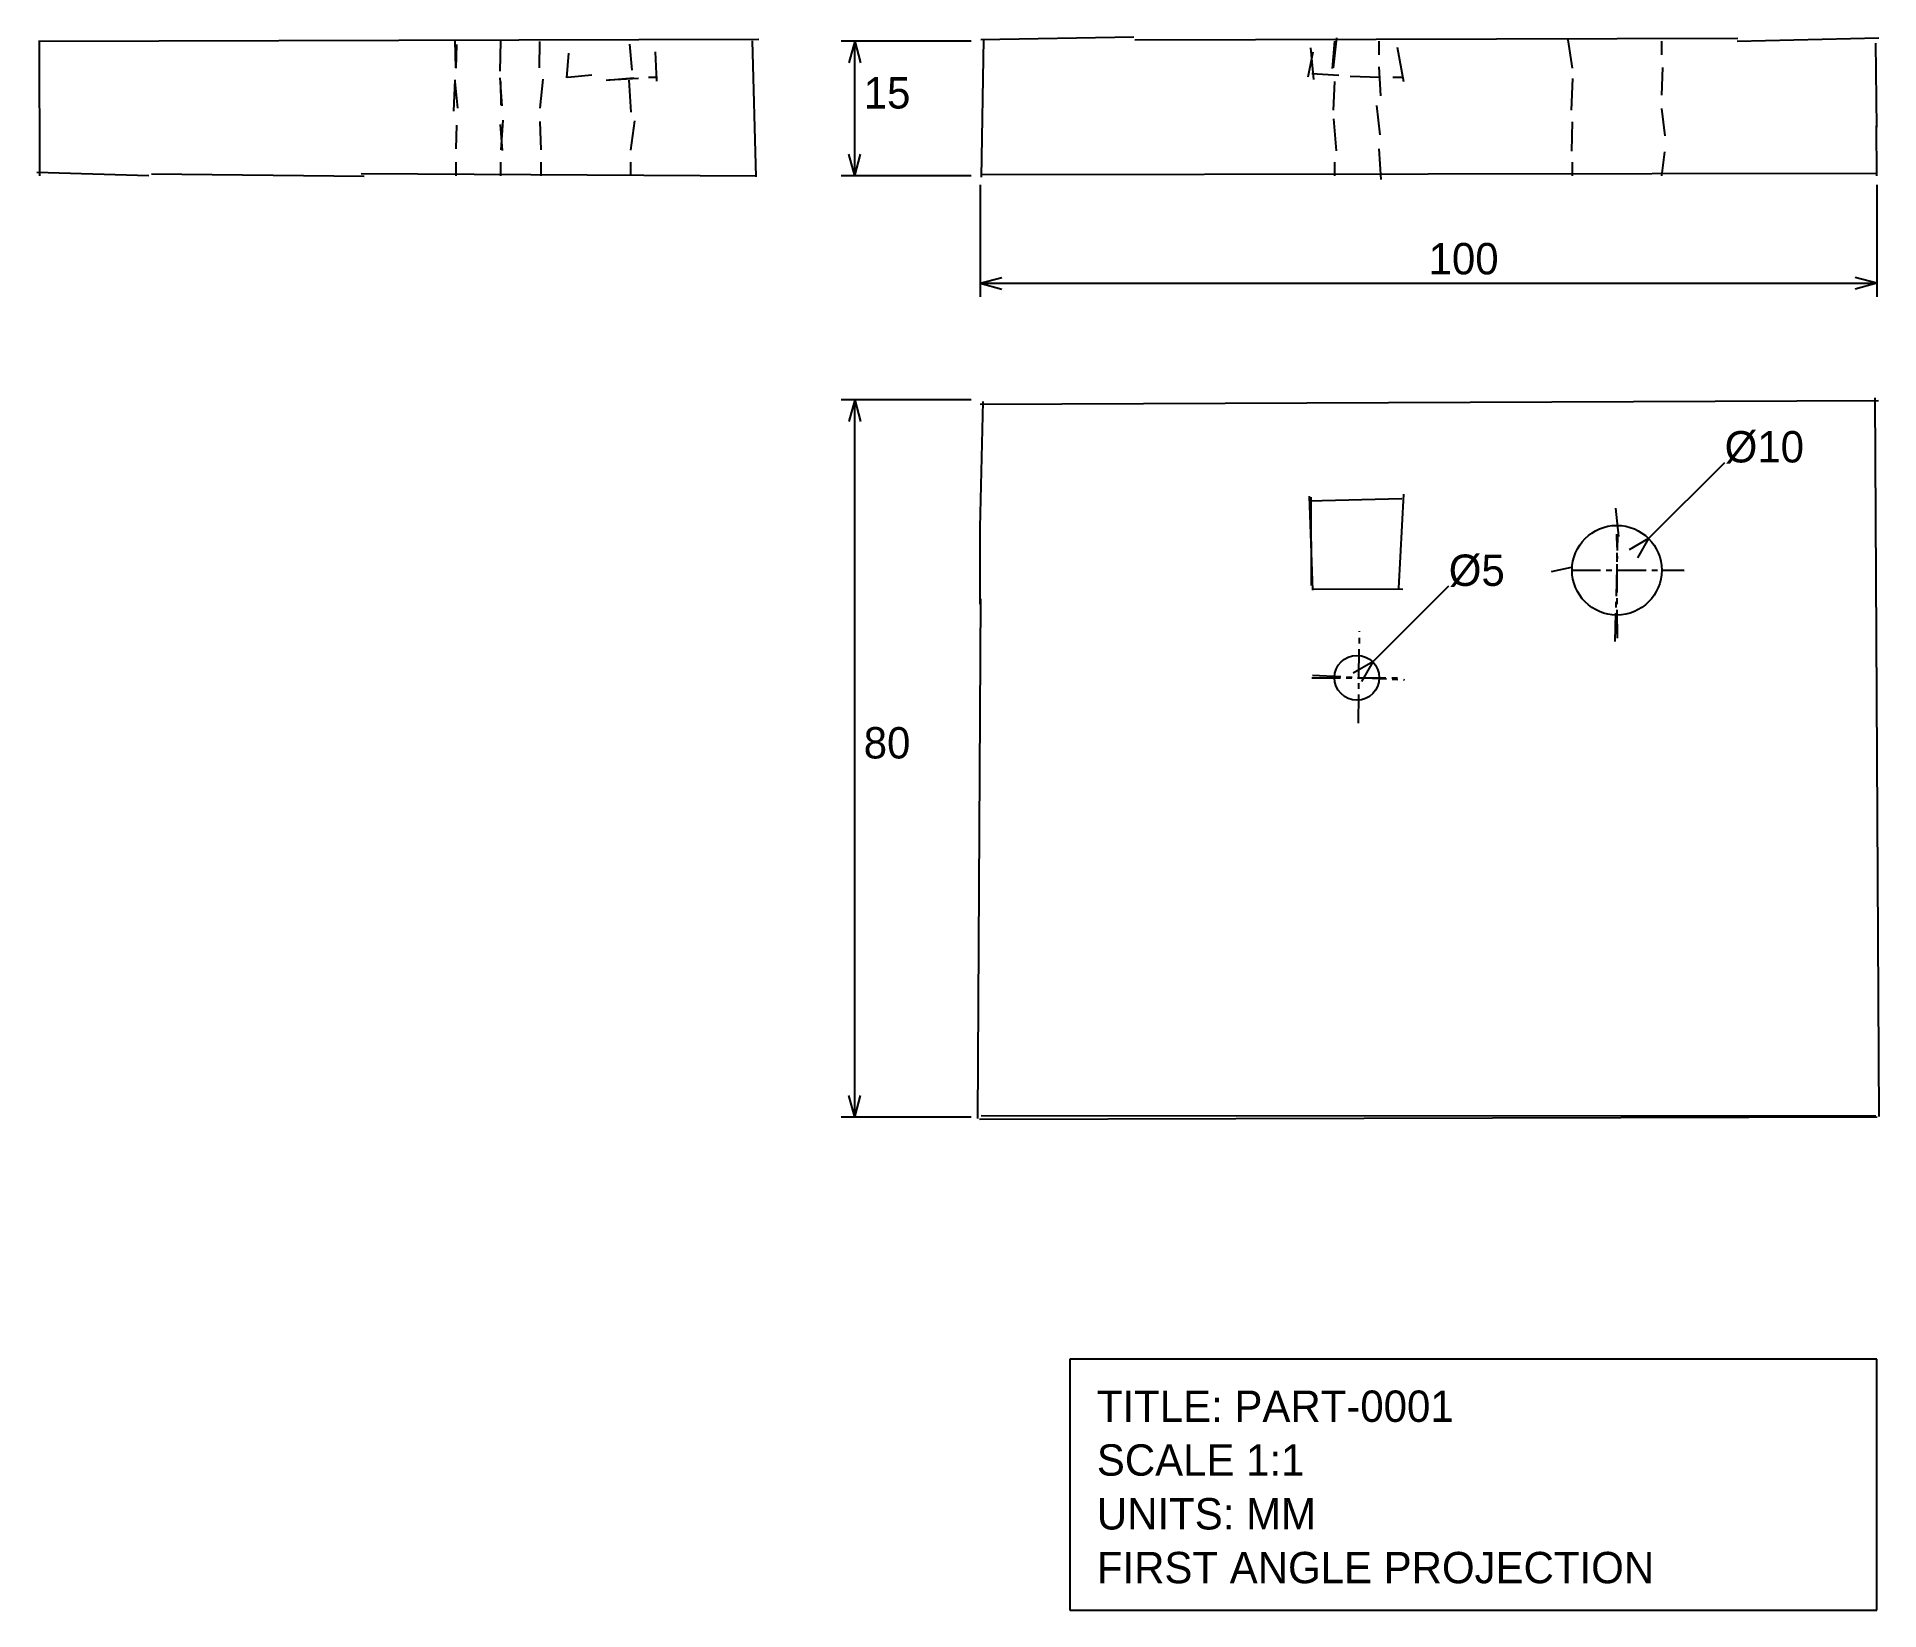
# Model space of a CAD drawing. Header units: millimetres. Extents: x -105 to 100, y -160 to 15.
import ezdxf

# ---------------------------------------------------------------- set-up
doc = ezdxf.new("R2010")
doc.units = ezdxf.units.MM
doc.linetypes.add('CENTER', pattern=[5.08, 3.175, -0.635, 0.635, -0.635])

msp = doc.modelspace()

# ---------------------------------------------------------------- linework, layer by layer
at = {"linetype": 'CONTINUOUS'}
for p, q in [((-105.01, 15.01), (-24.7, 15.24)), ((-104.88, -0.01), (-104.92, 15.07)), ((-58.61, 15.08), (-58.51, 12.02)), ((-58.43, 14.63), (-58.5, 12)), ((-53.5, 15), (-53.57, 11.68)), ((-49.17, 14.97), (-49.21, 12.02)), ((-39.14, 14.69), (-38.87, 11.78)), ((-25, -0.13), (-25.42, 15.06)), ((-1, 15), (-15.5, 15)), ((-14, 15), (-14.65, 12.59)), ((-14, 0), (-14, 15)), ((-14, 15), (-13.35, 12.59)), ((0.06, 15.19), (17.12, 15.49)), ((0.14, -0.16), (0.4, 15.23)), ((17.24, 15.15), (84.49, 15.35)), ((39.5, 15), (39.26, 11.96)), ((39.71, 15.39), (39.37, 12.05)), ((44.5, 13.5), (44.5, 15)), ((65.53, 15.16), (66, 12)), ((76, 13.5), (76, 15)), ((84.42, 15), (100.22, 15.37)), ((100, 5.43), (99.86, 14.78)), ((-46.11, 10.94), (-45.9, 13.69)), ((-36.08, 10.54), (-36.24, 13.82)), ((36.58, 11.03), (37.14, 13.83)), ((37.21, 10.72), (36.88, 14.26)), ((47.25, 10.47), (46.54, 14.29)), ((-58.61, 10.7), (-58.75, 7.22)), ((-58.59, 10.5), (-58.31, 7.54)), ((-53.59, 10.92), (-53.37, 7.81)), ((-53.5, 10.5), (-53.49, 7.88)), ((-48.78, 10.78), (-49.14, 7.55)), ((-46, 11), (-43.31, 11.24)), ((-41.74, 10.66), (-38.63, 10.92)), ((-41.44, 10.71), (-38.1, 10.9)), ((-39.21, 10.67), (-38.97, 7.1)), ((-37, 11), (-36, 11)), ((36.97, 11.41), (39.99, 11.23)), ((39.5, 10.5), (39.37, 7.31)), ((41.25, 11.12), (44.58, 11)), ((44.67, 8.91), (44.5, 12.14)), ((46, 11), (47, 11)), ((66.05, 10.86), (65.9, 7.32)), ((76, 9), (76.14, 12.07)), ((-53.23, 6.21), (-53.48, 2.88)), ((39.38, 6.34), (39.69, 2.77)), ((44.61, 4.55), (44.21, 7.84)), ((76.4, 4.44), (76, 7.5)), ((-58.43, 5.66), (-58.5, 3)), ((-53.53, 5.72), (-53.33, 2.83)), ((-49.11, 6.04), (-49, 2.88)), ((-38.55, 6.12), (-39, 2.84)), ((66, 6), (65.93, 2.76)), ((100, 0), (99.94, 5.55)), ((-14, 0), (-14.65, 2.41)), ((-14, 0), (-13.35, 2.41)), ((44.7, -0.4), (44.5, 3)), ((76, 0), (76.33, 2.67)), ((-105.22, 0.4), (-92.74, 0.02)), ((-92.44, 0.2), (-68.73, -0.04)), ((-69.04, 0.25), (-24.92, 0)), ((-58.5, 1.5), (-58.5, 0)), ((-53.5, 1.5), (-53.5, 0)), ((-49, 1.5), (-49, 0)), ((-39, 1.5), (-39, 0)), ((-1, 0), (-15.5, 0)), ((0.01, 0.13), (99.87, 0.28)), ((39.5, 1.5), (39.5, 0)), ((66, 1.5), (66, 0)), ((0, -1), (0, -13.5)), ((100, -1), (100, -13.5)), ((0, -12), (2.41, -11.35)), ((0, -12), (100, -12)), ((0, -12), (2.41, -12.65)), ((100, -12), (97.59, -11.35)), ((100, -12), (97.59, -12.65)), ((-1, -25), (-15.5, -25)), ((-14, -25), (-14.65, -27.41)), ((-14, -105), (-14, -25)), ((-14, -25), (-13.35, -27.41)), ((-0.02, -25.49), (100.16, -25.07)), ((0, -39.24), (0.31, -25.19)), ((100.25, -104.93), (99.81, -24.77)), ((74.54, -40.46), (83.02, -31.98)), ((36.65, -36.26), (47, -36)), ((37.07, -46.22), (36.73, -35.73)), ((36.95, -45.71), (36.89, -35.85)), ((46.69, -46), (47.22, -35.5)), ((0, -47.8), (0, -38.68)), ((74.54, -40.46), (72.37, -41.71)), ((74.54, -40.46), (73.29, -42.63)), ((-0.26, -105.15), (0.07, -47.19)), ((37.06, -46.06), (47.12, -46.12)), ((43.77, -54.23), (52.25, -45.75)), ((43.77, -54.23), (41.6, -55.48)), ((43.77, -54.23), (42.52, -56.4)), ((-14, -105), (-14.65, -102.59)), ((-14, -105), (-13.35, -102.59)), ((-1, -105), (-15.5, -105)), ((-0.07, -105.23), (100.02, -104.99)), ((0.08, -104.84), (99.88, -104.87)), ((100, -132), (10, -132)), ((10, -132), (10, -160)), ((100, -160), (100, -132)), ((10, -160), (100, -160))]:
    msp.add_line(p, q, dxfattribs=at)
at = {"linetype": 'CENTER'}
for p, q in [((71.21, -40.25), (70.87, -36.96)), ((70.81, -51.96), (71.11, -40.06)), ((71.05, -51.58), (71.01, -39.99)), ((63.7, -44.14), (65.92, -43.66)), ((65.99, -43.98), (78.49, -44.02)), ((65.99, -44), (78.5, -44)), ((42.17, -61.05), (42.29, -50.79)), ((36.99, -56.02), (47.13, -56.01)), ((37.04, -55.72), (47.3, -56.21))]:
    msp.add_line(p, q, dxfattribs=at)
at = {"linetype": 'CONTINUOUS'}
for centre, radius in [((71, -44), 5), ((42, -56), 2.5)]:
    msp.add_circle(centre, radius, dxfattribs=at)

# ---------------------------------------------------------------- texts
for s, p in [('15', (-13, 7.5)), ('100', (50, -11)), ('Ø10', (83.02, -31.98)), ('Ø5', (52.25, -45.75)), ('80', (-13, -65)), ('TITLE: PART-0001', (13, -139)), ('SCALE 1:1', (13, -145)), ('UNITS: MM', (13, -151)), ('FIRST ANGLE PROJECTION', (13, -157))]:
    msp.add_text(s, height=3.5).set_placement(p)

doc.saveas('drawing.dxf')
